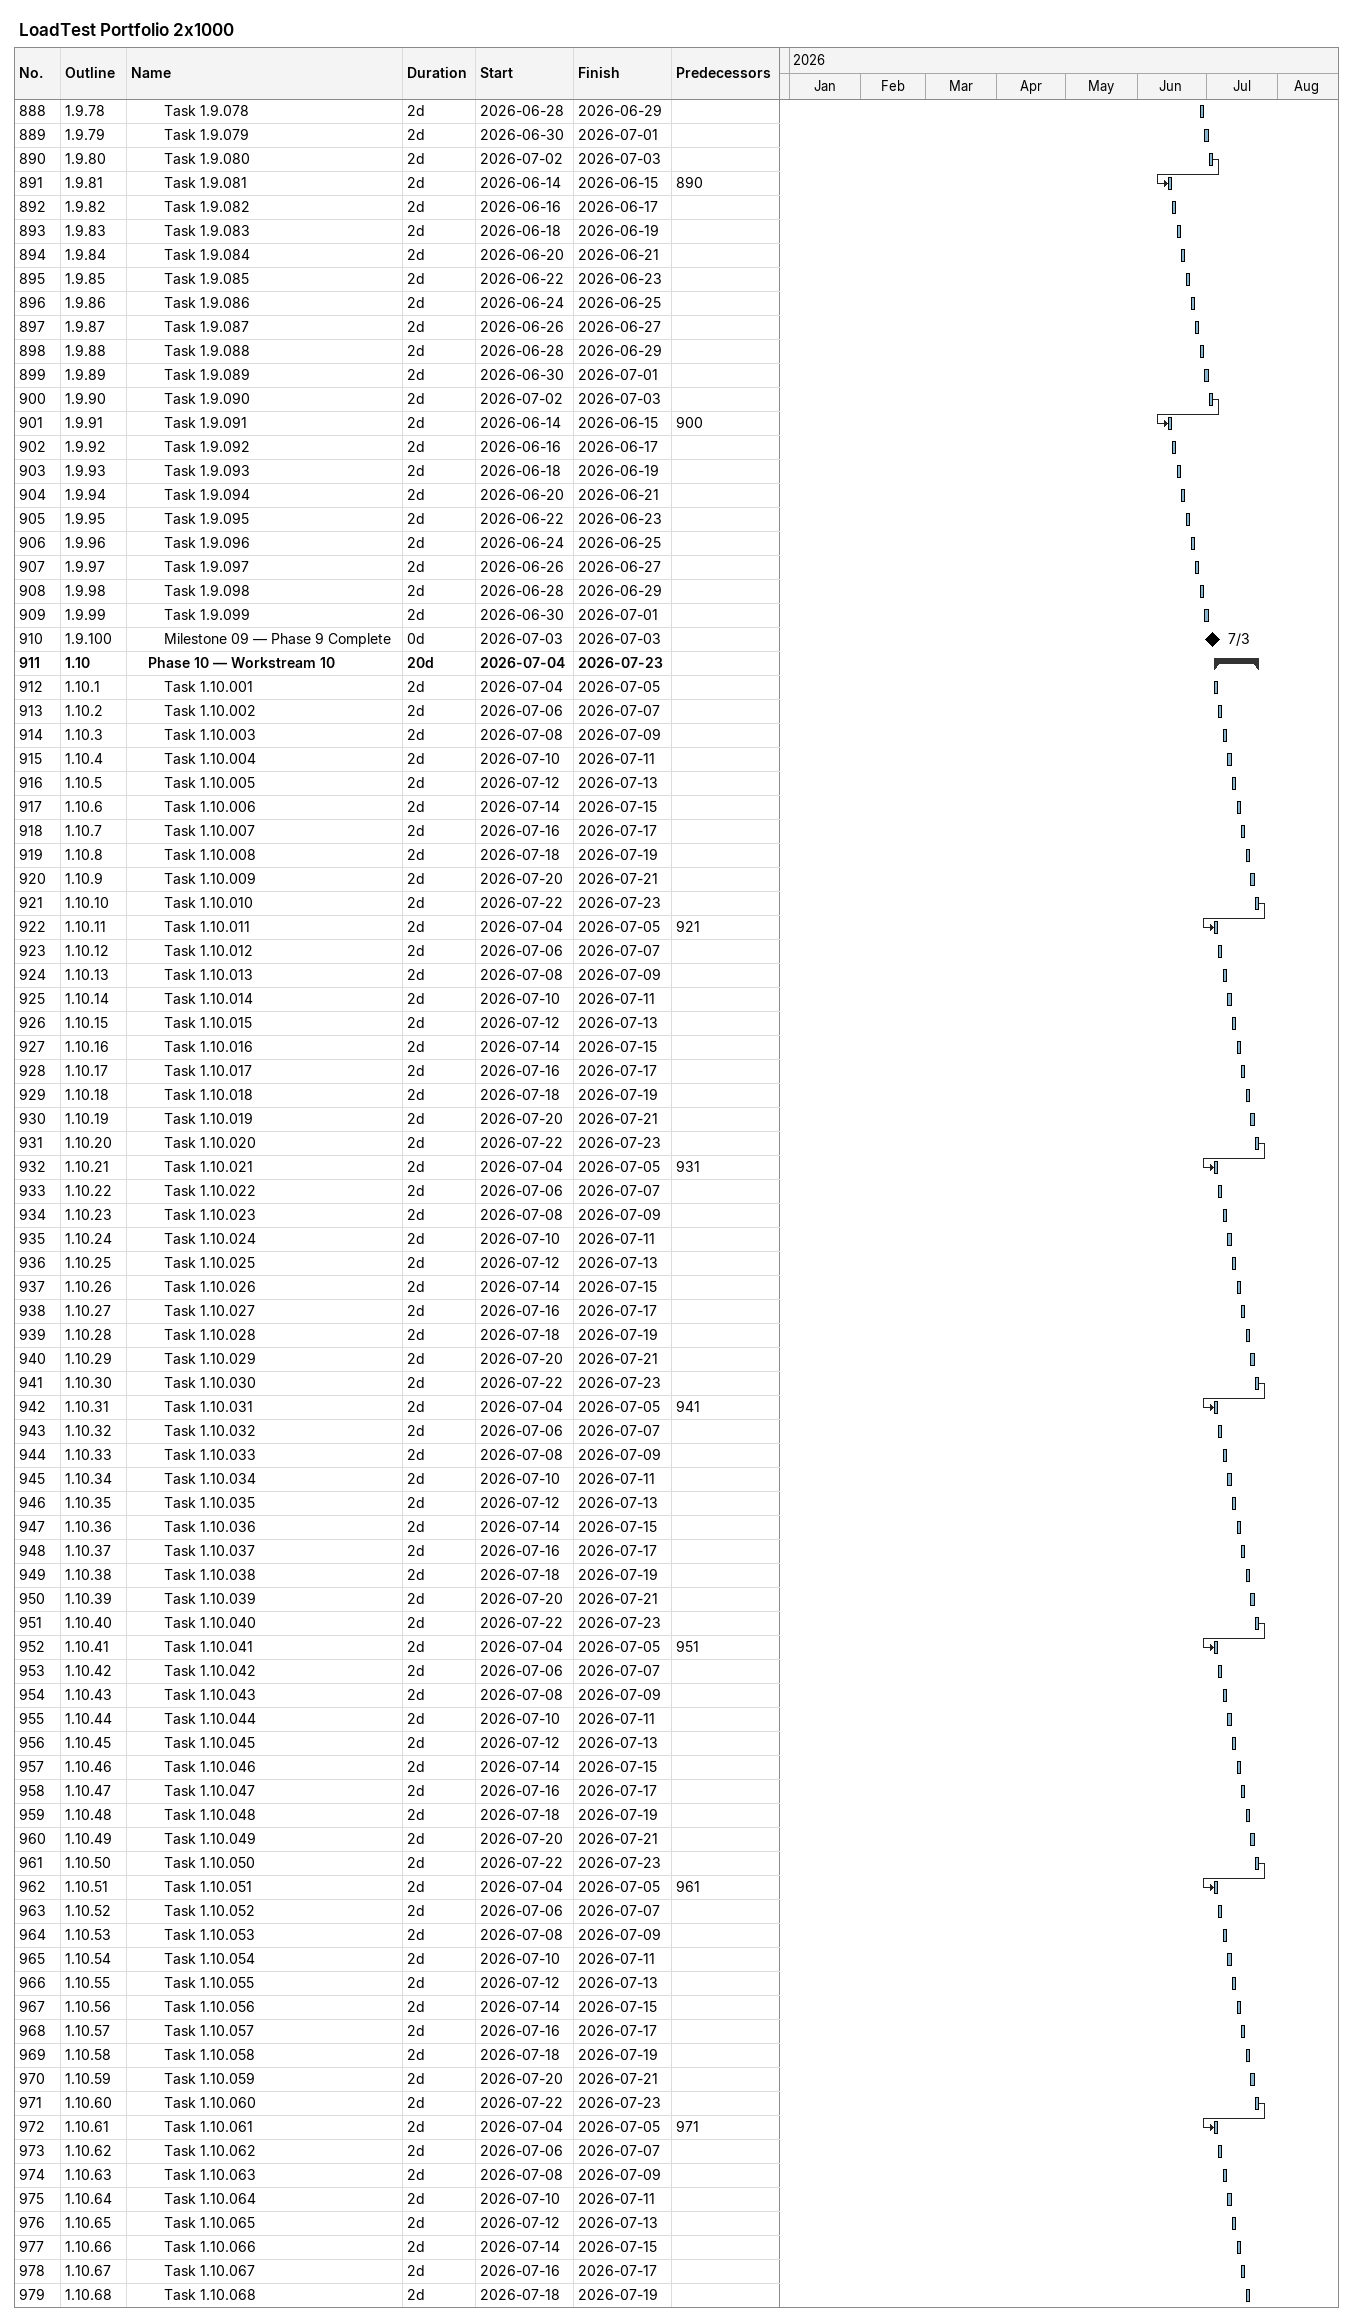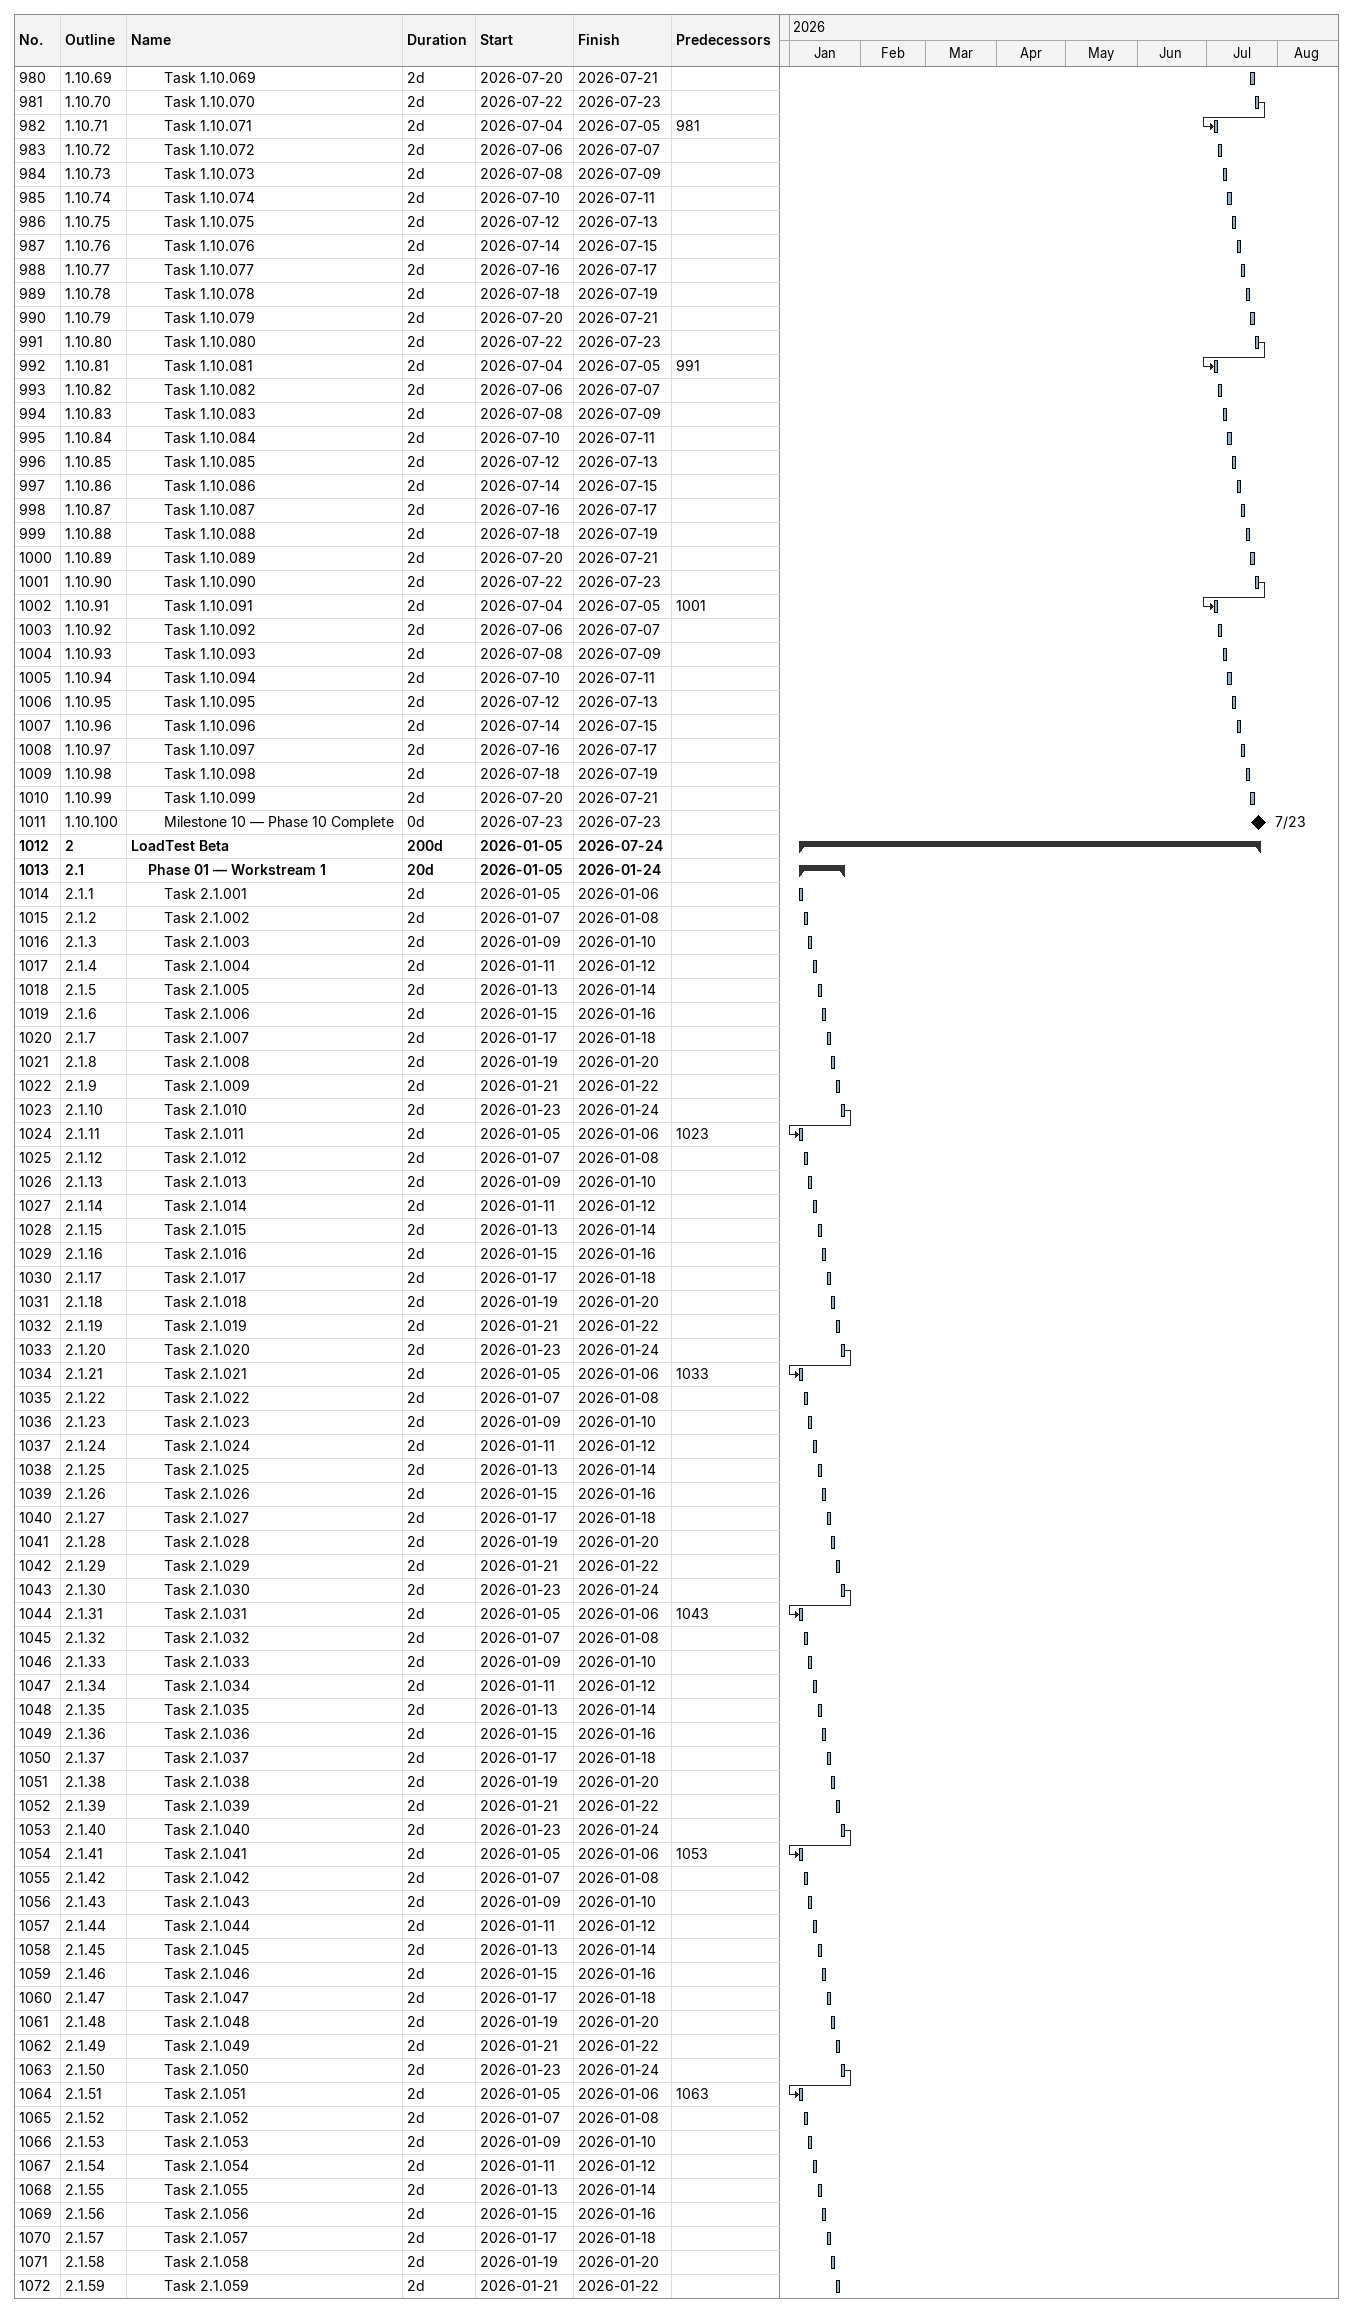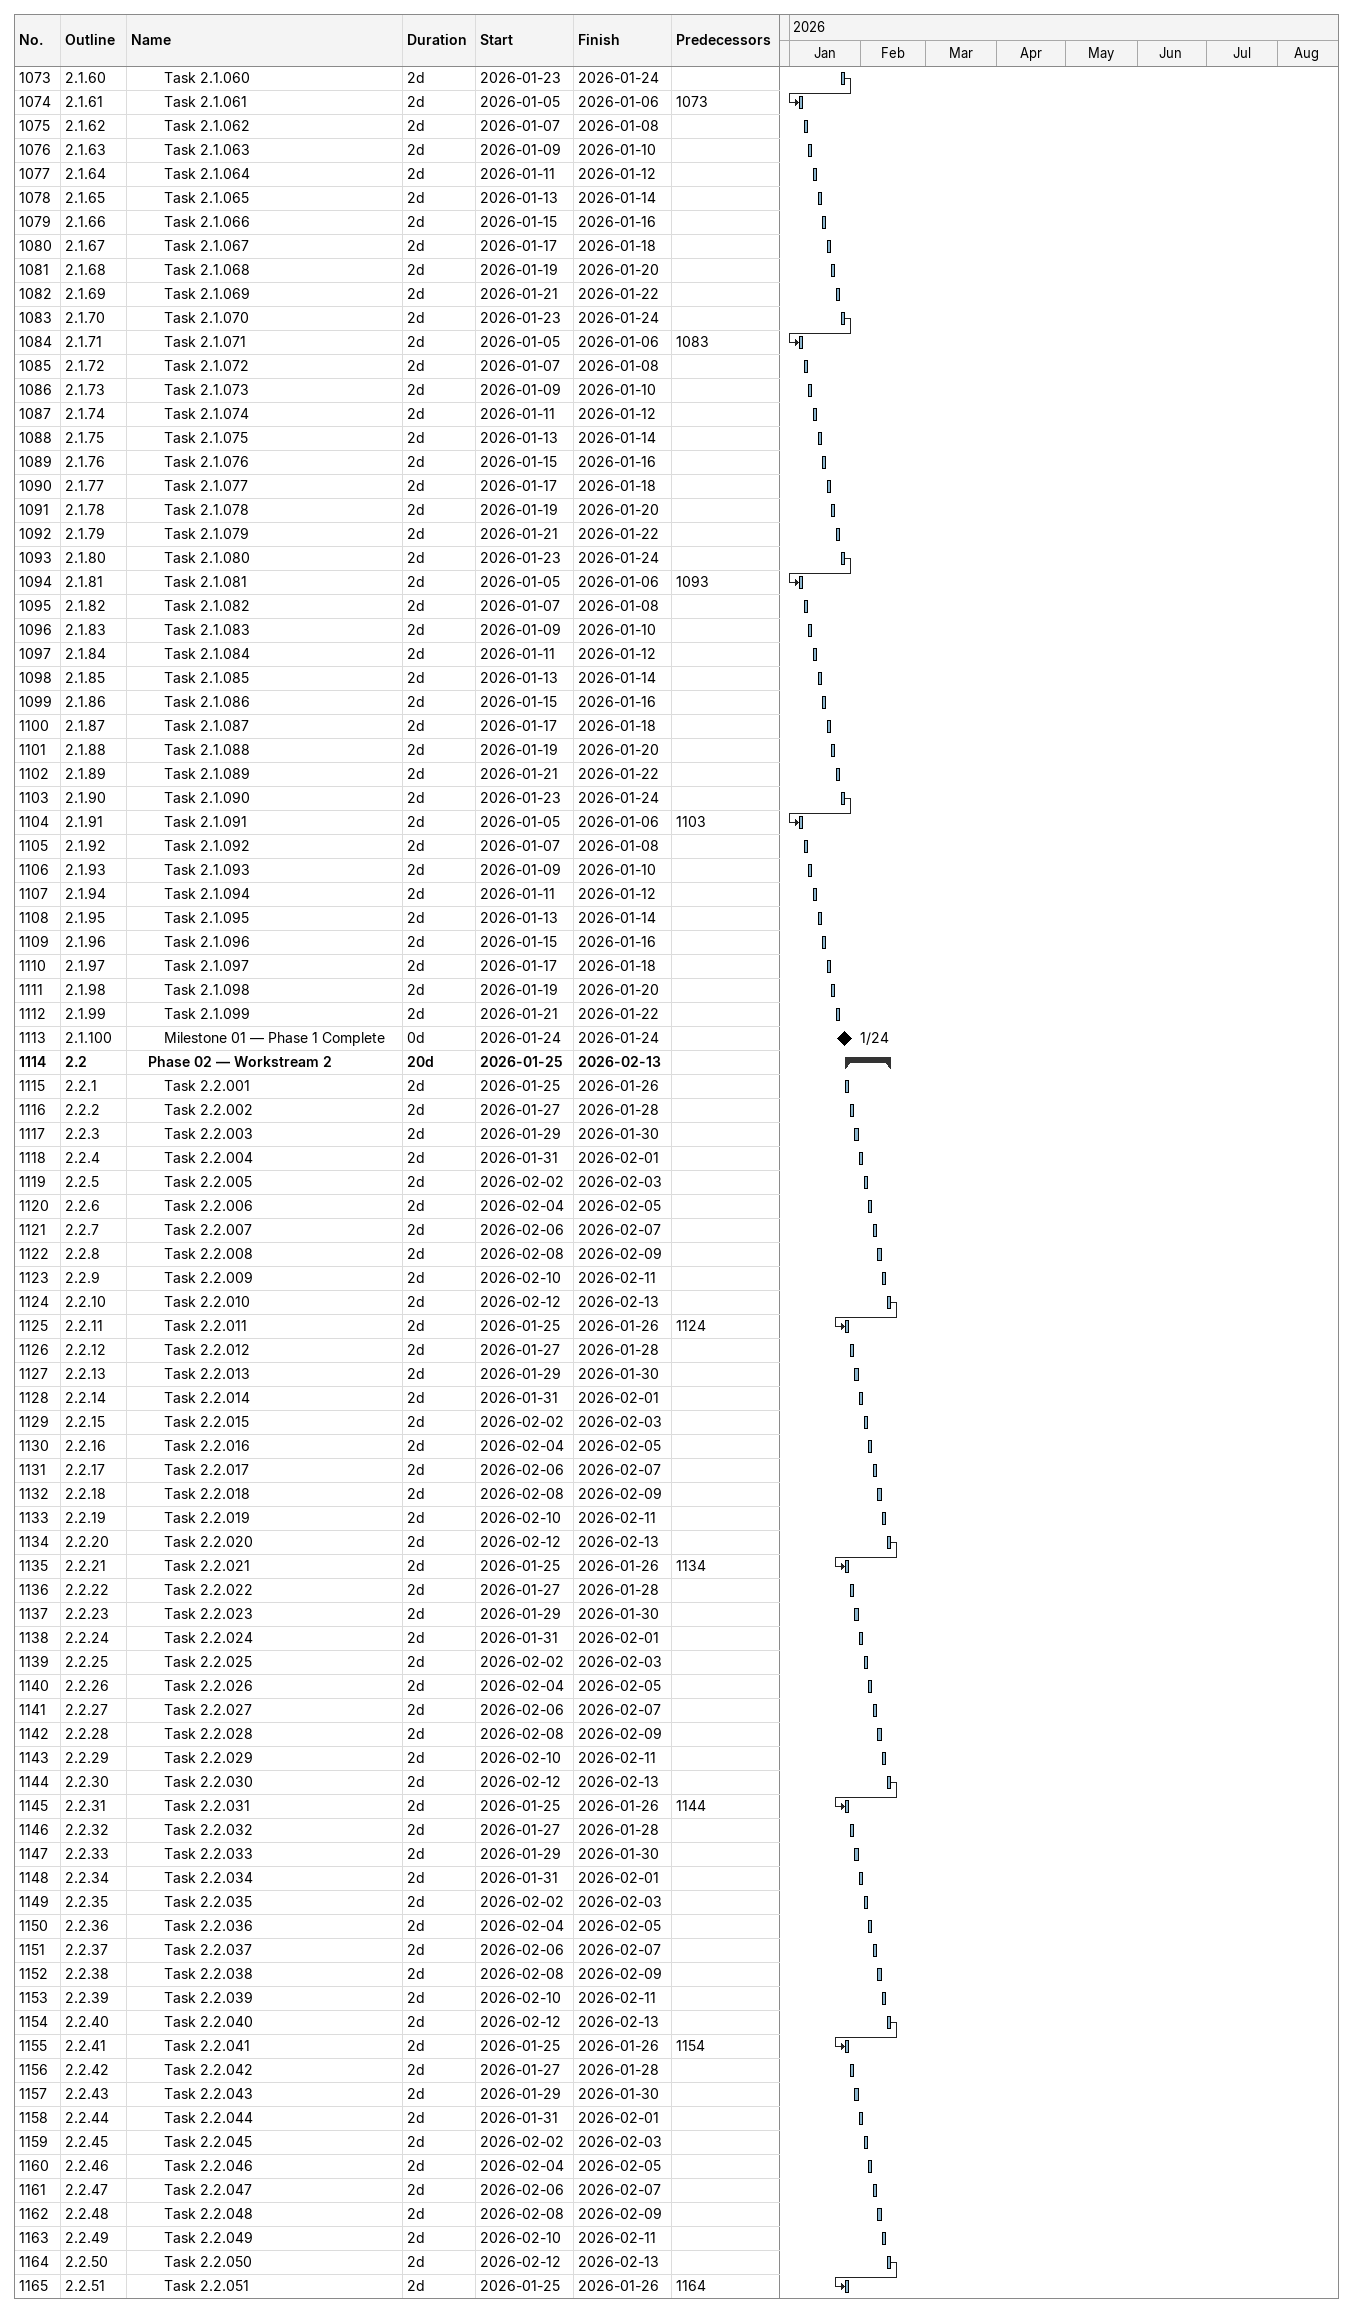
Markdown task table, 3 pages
LoadTest Portfolio 2x1000

| ID | WBS | Task | Duration | Start | Finish | Predecessors |
|---|---|---|---|---|---|---|
| 888 | 1.9.78 | Task 1.9.078 | 2d | 2026-06-28 | 2026-06-29 |  |
| 889 | 1.9.79 | Task 1.9.079 | 2d | 2026-06-30 | 2026-07-01 |  |
| 890 | 1.9.80 | Task 1.9.080 | 2d | 2026-07-02 | 2026-07-03 |  |
| 891 | 1.9.81 | Task 1.9.081 | 2d | 2026-06-14 | 2026-06-15 | 890 |
| 892 | 1.9.82 | Task 1.9.082 | 2d | 2026-06-16 | 2026-06-17 |  |
| 893 | 1.9.83 | Task 1.9.083 | 2d | 2026-06-18 | 2026-06-19 |  |
| 894 | 1.9.84 | Task 1.9.084 | 2d | 2026-06-20 | 2026-06-21 |  |
| 895 | 1.9.85 | Task 1.9.085 | 2d | 2026-06-22 | 2026-06-23 |  |
| 896 | 1.9.86 | Task 1.9.086 | 2d | 2026-06-24 | 2026-06-25 |  |
| 897 | 1.9.87 | Task 1.9.087 | 2d | 2026-06-26 | 2026-06-27 |  |
| 898 | 1.9.88 | Task 1.9.088 | 2d | 2026-06-28 | 2026-06-29 |  |
| 899 | 1.9.89 | Task 1.9.089 | 2d | 2026-06-30 | 2026-07-01 |  |
| 900 | 1.9.90 | Task 1.9.090 | 2d | 2026-07-02 | 2026-07-03 |  |
| 901 | 1.9.91 | Task 1.9.091 | 2d | 2026-06-14 | 2026-06-15 | 900 |
| 902 | 1.9.92 | Task 1.9.092 | 2d | 2026-06-16 | 2026-06-17 |  |
| 903 | 1.9.93 | Task 1.9.093 | 2d | 2026-06-18 | 2026-06-19 |  |
| 904 | 1.9.94 | Task 1.9.094 | 2d | 2026-06-20 | 2026-06-21 |  |
| 905 | 1.9.95 | Task 1.9.095 | 2d | 2026-06-22 | 2026-06-23 |  |
| 906 | 1.9.96 | Task 1.9.096 | 2d | 2026-06-24 | 2026-06-25 |  |
| 907 | 1.9.97 | Task 1.9.097 | 2d | 2026-06-26 | 2026-06-27 |  |
| 908 | 1.9.98 | Task 1.9.098 | 2d | 2026-06-28 | 2026-06-29 |  |
| 909 | 1.9.99 | Task 1.9.099 | 2d | 2026-06-30 | 2026-07-01 |  |
| 910 | 1.9.100 | Milestone 09 — Phase 9 Complete | 0d | 2026-07-03 | 2026-07-03 |  |
| 911 | 1.10 | **Phase 10 — Workstream 10** | 20d | 2026-07-04 | 2026-07-23 |  |
| 912 | 1.10.1 | Task 1.10.001 | 2d | 2026-07-04 | 2026-07-05 |  |
| 913 | 1.10.2 | Task 1.10.002 | 2d | 2026-07-06 | 2026-07-07 |  |
| 914 | 1.10.3 | Task 1.10.003 | 2d | 2026-07-08 | 2026-07-09 |  |
| 915 | 1.10.4 | Task 1.10.004 | 2d | 2026-07-10 | 2026-07-11 |  |
| 916 | 1.10.5 | Task 1.10.005 | 2d | 2026-07-12 | 2026-07-13 |  |
| 917 | 1.10.6 | Task 1.10.006 | 2d | 2026-07-14 | 2026-07-15 |  |
| 918 | 1.10.7 | Task 1.10.007 | 2d | 2026-07-16 | 2026-07-17 |  |
| 919 | 1.10.8 | Task 1.10.008 | 2d | 2026-07-18 | 2026-07-19 |  |
| 920 | 1.10.9 | Task 1.10.009 | 2d | 2026-07-20 | 2026-07-21 |  |
| 921 | 1.10.10 | Task 1.10.010 | 2d | 2026-07-22 | 2026-07-23 |  |
| 922 | 1.10.11 | Task 1.10.011 | 2d | 2026-07-04 | 2026-07-05 | 921 |
| 923 | 1.10.12 | Task 1.10.012 | 2d | 2026-07-06 | 2026-07-07 |  |
| 924 | 1.10.13 | Task 1.10.013 | 2d | 2026-07-08 | 2026-07-09 |  |
| 925 | 1.10.14 | Task 1.10.014 | 2d | 2026-07-10 | 2026-07-11 |  |
| 926 | 1.10.15 | Task 1.10.015 | 2d | 2026-07-12 | 2026-07-13 |  |
| 927 | 1.10.16 | Task 1.10.016 | 2d | 2026-07-14 | 2026-07-15 |  |
| 928 | 1.10.17 | Task 1.10.017 | 2d | 2026-07-16 | 2026-07-17 |  |
| 929 | 1.10.18 | Task 1.10.018 | 2d | 2026-07-18 | 2026-07-19 |  |
| 930 | 1.10.19 | Task 1.10.019 | 2d | 2026-07-20 | 2026-07-21 |  |
| 931 | 1.10.20 | Task 1.10.020 | 2d | 2026-07-22 | 2026-07-23 |  |
| 932 | 1.10.21 | Task 1.10.021 | 2d | 2026-07-04 | 2026-07-05 | 931 |
| 933 | 1.10.22 | Task 1.10.022 | 2d | 2026-07-06 | 2026-07-07 |  |
| 934 | 1.10.23 | Task 1.10.023 | 2d | 2026-07-08 | 2026-07-09 |  |
| 935 | 1.10.24 | Task 1.10.024 | 2d | 2026-07-10 | 2026-07-11 |  |
| 936 | 1.10.25 | Task 1.10.025 | 2d | 2026-07-12 | 2026-07-13 |  |
| 937 | 1.10.26 | Task 1.10.026 | 2d | 2026-07-14 | 2026-07-15 |  |
| 938 | 1.10.27 | Task 1.10.027 | 2d | 2026-07-16 | 2026-07-17 |  |
| 939 | 1.10.28 | Task 1.10.028 | 2d | 2026-07-18 | 2026-07-19 |  |
| 940 | 1.10.29 | Task 1.10.029 | 2d | 2026-07-20 | 2026-07-21 |  |
| 941 | 1.10.30 | Task 1.10.030 | 2d | 2026-07-22 | 2026-07-23 |  |
| 942 | 1.10.31 | Task 1.10.031 | 2d | 2026-07-04 | 2026-07-05 | 941 |
| 943 | 1.10.32 | Task 1.10.032 | 2d | 2026-07-06 | 2026-07-07 |  |
| 944 | 1.10.33 | Task 1.10.033 | 2d | 2026-07-08 | 2026-07-09 |  |
| 945 | 1.10.34 | Task 1.10.034 | 2d | 2026-07-10 | 2026-07-11 |  |
| 946 | 1.10.35 | Task 1.10.035 | 2d | 2026-07-12 | 2026-07-13 |  |
| 947 | 1.10.36 | Task 1.10.036 | 2d | 2026-07-14 | 2026-07-15 |  |
| 948 | 1.10.37 | Task 1.10.037 | 2d | 2026-07-16 | 2026-07-17 |  |
| 949 | 1.10.38 | Task 1.10.038 | 2d | 2026-07-18 | 2026-07-19 |  |
| 950 | 1.10.39 | Task 1.10.039 | 2d | 2026-07-20 | 2026-07-21 |  |
| 951 | 1.10.40 | Task 1.10.040 | 2d | 2026-07-22 | 2026-07-23 |  |
| 952 | 1.10.41 | Task 1.10.041 | 2d | 2026-07-04 | 2026-07-05 | 951 |
| 953 | 1.10.42 | Task 1.10.042 | 2d | 2026-07-06 | 2026-07-07 |  |
| 954 | 1.10.43 | Task 1.10.043 | 2d | 2026-07-08 | 2026-07-09 |  |
| 955 | 1.10.44 | Task 1.10.044 | 2d | 2026-07-10 | 2026-07-11 |  |
| 956 | 1.10.45 | Task 1.10.045 | 2d | 2026-07-12 | 2026-07-13 |  |
| 957 | 1.10.46 | Task 1.10.046 | 2d | 2026-07-14 | 2026-07-15 |  |
| 958 | 1.10.47 | Task 1.10.047 | 2d | 2026-07-16 | 2026-07-17 |  |
| 959 | 1.10.48 | Task 1.10.048 | 2d | 2026-07-18 | 2026-07-19 |  |
| 960 | 1.10.49 | Task 1.10.049 | 2d | 2026-07-20 | 2026-07-21 |  |
| 961 | 1.10.50 | Task 1.10.050 | 2d | 2026-07-22 | 2026-07-23 |  |
| 962 | 1.10.51 | Task 1.10.051 | 2d | 2026-07-04 | 2026-07-05 | 961 |
| 963 | 1.10.52 | Task 1.10.052 | 2d | 2026-07-06 | 2026-07-07 |  |
| 964 | 1.10.53 | Task 1.10.053 | 2d | 2026-07-08 | 2026-07-09 |  |
| 965 | 1.10.54 | Task 1.10.054 | 2d | 2026-07-10 | 2026-07-11 |  |
| 966 | 1.10.55 | Task 1.10.055 | 2d | 2026-07-12 | 2026-07-13 |  |
| 967 | 1.10.56 | Task 1.10.056 | 2d | 2026-07-14 | 2026-07-15 |  |
| 968 | 1.10.57 | Task 1.10.057 | 2d | 2026-07-16 | 2026-07-17 |  |
| 969 | 1.10.58 | Task 1.10.058 | 2d | 2026-07-18 | 2026-07-19 |  |
| 970 | 1.10.59 | Task 1.10.059 | 2d | 2026-07-20 | 2026-07-21 |  |
| 971 | 1.10.60 | Task 1.10.060 | 2d | 2026-07-22 | 2026-07-23 |  |
| 972 | 1.10.61 | Task 1.10.061 | 2d | 2026-07-04 | 2026-07-05 | 971 |
| 973 | 1.10.62 | Task 1.10.062 | 2d | 2026-07-06 | 2026-07-07 |  |
| 974 | 1.10.63 | Task 1.10.063 | 2d | 2026-07-08 | 2026-07-09 |  |
| 975 | 1.10.64 | Task 1.10.064 | 2d | 2026-07-10 | 2026-07-11 |  |
| 976 | 1.10.65 | Task 1.10.065 | 2d | 2026-07-12 | 2026-07-13 |  |
| 977 | 1.10.66 | Task 1.10.066 | 2d | 2026-07-14 | 2026-07-15 |  |
| 978 | 1.10.67 | Task 1.10.067 | 2d | 2026-07-16 | 2026-07-17 |  |
| 979 | 1.10.68 | Task 1.10.068 | 2d | 2026-07-18 | 2026-07-19 |  |
| 980 | 1.10.69 | Task 1.10.069 | 2d | 2026-07-20 | 2026-07-21 |  |
| 981 | 1.10.70 | Task 1.10.070 | 2d | 2026-07-22 | 2026-07-23 |  |
| 982 | 1.10.71 | Task 1.10.071 | 2d | 2026-07-04 | 2026-07-05 | 981 |
| 983 | 1.10.72 | Task 1.10.072 | 2d | 2026-07-06 | 2026-07-07 |  |
| 984 | 1.10.73 | Task 1.10.073 | 2d | 2026-07-08 | 2026-07-09 |  |
| 985 | 1.10.74 | Task 1.10.074 | 2d | 2026-07-10 | 2026-07-11 |  |
| 986 | 1.10.75 | Task 1.10.075 | 2d | 2026-07-12 | 2026-07-13 |  |
| 987 | 1.10.76 | Task 1.10.076 | 2d | 2026-07-14 | 2026-07-15 |  |
| 988 | 1.10.77 | Task 1.10.077 | 2d | 2026-07-16 | 2026-07-17 |  |
| 989 | 1.10.78 | Task 1.10.078 | 2d | 2026-07-18 | 2026-07-19 |  |
| 990 | 1.10.79 | Task 1.10.079 | 2d | 2026-07-20 | 2026-07-21 |  |
| 991 | 1.10.80 | Task 1.10.080 | 2d | 2026-07-22 | 2026-07-23 |  |
| 992 | 1.10.81 | Task 1.10.081 | 2d | 2026-07-04 | 2026-07-05 | 991 |
| 993 | 1.10.82 | Task 1.10.082 | 2d | 2026-07-06 | 2026-07-07 |  |
| 994 | 1.10.83 | Task 1.10.083 | 2d | 2026-07-08 | 2026-07-09 |  |
| 995 | 1.10.84 | Task 1.10.084 | 2d | 2026-07-10 | 2026-07-11 |  |
| 996 | 1.10.85 | Task 1.10.085 | 2d | 2026-07-12 | 2026-07-13 |  |
| 997 | 1.10.86 | Task 1.10.086 | 2d | 2026-07-14 | 2026-07-15 |  |
| 998 | 1.10.87 | Task 1.10.087 | 2d | 2026-07-16 | 2026-07-17 |  |
| 999 | 1.10.88 | Task 1.10.088 | 2d | 2026-07-18 | 2026-07-19 |  |
| 1000 | 1.10.89 | Task 1.10.089 | 2d | 2026-07-20 | 2026-07-21 |  |
| 1001 | 1.10.90 | Task 1.10.090 | 2d | 2026-07-22 | 2026-07-23 |  |
| 1002 | 1.10.91 | Task 1.10.091 | 2d | 2026-07-04 | 2026-07-05 | 1001 |
| 1003 | 1.10.92 | Task 1.10.092 | 2d | 2026-07-06 | 2026-07-07 |  |
| 1004 | 1.10.93 | Task 1.10.093 | 2d | 2026-07-08 | 2026-07-09 |  |
| 1005 | 1.10.94 | Task 1.10.094 | 2d | 2026-07-10 | 2026-07-11 |  |
| 1006 | 1.10.95 | Task 1.10.095 | 2d | 2026-07-12 | 2026-07-13 |  |
| 1007 | 1.10.96 | Task 1.10.096 | 2d | 2026-07-14 | 2026-07-15 |  |
| 1008 | 1.10.97 | Task 1.10.097 | 2d | 2026-07-16 | 2026-07-17 |  |
| 1009 | 1.10.98 | Task 1.10.098 | 2d | 2026-07-18 | 2026-07-19 |  |
| 1010 | 1.10.99 | Task 1.10.099 | 2d | 2026-07-20 | 2026-07-21 |  |
| 1011 | 1.10.100 | Milestone 10 — Phase 10 Complete | 0d | 2026-07-23 | 2026-07-23 |  |
| 1012 | 2 | **LoadTest Beta** | 200d | 2026-01-05 | 2026-07-24 |  |
| 1013 | 2.1 | **Phase 01 — Workstream 1** | 20d | 2026-01-05 | 2026-01-24 |  |
| 1014 | 2.1.1 | Task 2.1.001 | 2d | 2026-01-05 | 2026-01-06 |  |
| 1015 | 2.1.2 | Task 2.1.002 | 2d | 2026-01-07 | 2026-01-08 |  |
| 1016 | 2.1.3 | Task 2.1.003 | 2d | 2026-01-09 | 2026-01-10 |  |
| 1017 | 2.1.4 | Task 2.1.004 | 2d | 2026-01-11 | 2026-01-12 |  |
| 1018 | 2.1.5 | Task 2.1.005 | 2d | 2026-01-13 | 2026-01-14 |  |
| 1019 | 2.1.6 | Task 2.1.006 | 2d | 2026-01-15 | 2026-01-16 |  |
| 1020 | 2.1.7 | Task 2.1.007 | 2d | 2026-01-17 | 2026-01-18 |  |
| 1021 | 2.1.8 | Task 2.1.008 | 2d | 2026-01-19 | 2026-01-20 |  |
| 1022 | 2.1.9 | Task 2.1.009 | 2d | 2026-01-21 | 2026-01-22 |  |
| 1023 | 2.1.10 | Task 2.1.010 | 2d | 2026-01-23 | 2026-01-24 |  |
| 1024 | 2.1.11 | Task 2.1.011 | 2d | 2026-01-05 | 2026-01-06 | 1023 |
| 1025 | 2.1.12 | Task 2.1.012 | 2d | 2026-01-07 | 2026-01-08 |  |
| 1026 | 2.1.13 | Task 2.1.013 | 2d | 2026-01-09 | 2026-01-10 |  |
| 1027 | 2.1.14 | Task 2.1.014 | 2d | 2026-01-11 | 2026-01-12 |  |
| 1028 | 2.1.15 | Task 2.1.015 | 2d | 2026-01-13 | 2026-01-14 |  |
| 1029 | 2.1.16 | Task 2.1.016 | 2d | 2026-01-15 | 2026-01-16 |  |
| 1030 | 2.1.17 | Task 2.1.017 | 2d | 2026-01-17 | 2026-01-18 |  |
| 1031 | 2.1.18 | Task 2.1.018 | 2d | 2026-01-19 | 2026-01-20 |  |
| 1032 | 2.1.19 | Task 2.1.019 | 2d | 2026-01-21 | 2026-01-22 |  |
| 1033 | 2.1.20 | Task 2.1.020 | 2d | 2026-01-23 | 2026-01-24 |  |
| 1034 | 2.1.21 | Task 2.1.021 | 2d | 2026-01-05 | 2026-01-06 | 1033 |
| 1035 | 2.1.22 | Task 2.1.022 | 2d | 2026-01-07 | 2026-01-08 |  |
| 1036 | 2.1.23 | Task 2.1.023 | 2d | 2026-01-09 | 2026-01-10 |  |
| 1037 | 2.1.24 | Task 2.1.024 | 2d | 2026-01-11 | 2026-01-12 |  |
| 1038 | 2.1.25 | Task 2.1.025 | 2d | 2026-01-13 | 2026-01-14 |  |
| 1039 | 2.1.26 | Task 2.1.026 | 2d | 2026-01-15 | 2026-01-16 |  |
| 1040 | 2.1.27 | Task 2.1.027 | 2d | 2026-01-17 | 2026-01-18 |  |
| 1041 | 2.1.28 | Task 2.1.028 | 2d | 2026-01-19 | 2026-01-20 |  |
| 1042 | 2.1.29 | Task 2.1.029 | 2d | 2026-01-21 | 2026-01-22 |  |
| 1043 | 2.1.30 | Task 2.1.030 | 2d | 2026-01-23 | 2026-01-24 |  |
| 1044 | 2.1.31 | Task 2.1.031 | 2d | 2026-01-05 | 2026-01-06 | 1043 |
| 1045 | 2.1.32 | Task 2.1.032 | 2d | 2026-01-07 | 2026-01-08 |  |
| 1046 | 2.1.33 | Task 2.1.033 | 2d | 2026-01-09 | 2026-01-10 |  |
| 1047 | 2.1.34 | Task 2.1.034 | 2d | 2026-01-11 | 2026-01-12 |  |
| 1048 | 2.1.35 | Task 2.1.035 | 2d | 2026-01-13 | 2026-01-14 |  |
| 1049 | 2.1.36 | Task 2.1.036 | 2d | 2026-01-15 | 2026-01-16 |  |
| 1050 | 2.1.37 | Task 2.1.037 | 2d | 2026-01-17 | 2026-01-18 |  |
| 1051 | 2.1.38 | Task 2.1.038 | 2d | 2026-01-19 | 2026-01-20 |  |
| 1052 | 2.1.39 | Task 2.1.039 | 2d | 2026-01-21 | 2026-01-22 |  |
| 1053 | 2.1.40 | Task 2.1.040 | 2d | 2026-01-23 | 2026-01-24 |  |
| 1054 | 2.1.41 | Task 2.1.041 | 2d | 2026-01-05 | 2026-01-06 | 1053 |
| 1055 | 2.1.42 | Task 2.1.042 | 2d | 2026-01-07 | 2026-01-08 |  |
| 1056 | 2.1.43 | Task 2.1.043 | 2d | 2026-01-09 | 2026-01-10 |  |
| 1057 | 2.1.44 | Task 2.1.044 | 2d | 2026-01-11 | 2026-01-12 |  |
| 1058 | 2.1.45 | Task 2.1.045 | 2d | 2026-01-13 | 2026-01-14 |  |
| 1059 | 2.1.46 | Task 2.1.046 | 2d | 2026-01-15 | 2026-01-16 |  |
| 1060 | 2.1.47 | Task 2.1.047 | 2d | 2026-01-17 | 2026-01-18 |  |
| 1061 | 2.1.48 | Task 2.1.048 | 2d | 2026-01-19 | 2026-01-20 |  |
| 1062 | 2.1.49 | Task 2.1.049 | 2d | 2026-01-21 | 2026-01-22 |  |
| 1063 | 2.1.50 | Task 2.1.050 | 2d | 2026-01-23 | 2026-01-24 |  |
| 1064 | 2.1.51 | Task 2.1.051 | 2d | 2026-01-05 | 2026-01-06 | 1063 |
| 1065 | 2.1.52 | Task 2.1.052 | 2d | 2026-01-07 | 2026-01-08 |  |
| 1066 | 2.1.53 | Task 2.1.053 | 2d | 2026-01-09 | 2026-01-10 |  |
| 1067 | 2.1.54 | Task 2.1.054 | 2d | 2026-01-11 | 2026-01-12 |  |
| 1068 | 2.1.55 | Task 2.1.055 | 2d | 2026-01-13 | 2026-01-14 |  |
| 1069 | 2.1.56 | Task 2.1.056 | 2d | 2026-01-15 | 2026-01-16 |  |
| 1070 | 2.1.57 | Task 2.1.057 | 2d | 2026-01-17 | 2026-01-18 |  |
| 1071 | 2.1.58 | Task 2.1.058 | 2d | 2026-01-19 | 2026-01-20 |  |
| 1072 | 2.1.59 | Task 2.1.059 | 2d | 2026-01-21 | 2026-01-22 |  |
| 1073 | 2.1.60 | Task 2.1.060 | 2d | 2026-01-23 | 2026-01-24 |  |
| 1074 | 2.1.61 | Task 2.1.061 | 2d | 2026-01-05 | 2026-01-06 | 1073 |
| 1075 | 2.1.62 | Task 2.1.062 | 2d | 2026-01-07 | 2026-01-08 |  |
| 1076 | 2.1.63 | Task 2.1.063 | 2d | 2026-01-09 | 2026-01-10 |  |
| 1077 | 2.1.64 | Task 2.1.064 | 2d | 2026-01-11 | 2026-01-12 |  |
| 1078 | 2.1.65 | Task 2.1.065 | 2d | 2026-01-13 | 2026-01-14 |  |
| 1079 | 2.1.66 | Task 2.1.066 | 2d | 2026-01-15 | 2026-01-16 |  |
| 1080 | 2.1.67 | Task 2.1.067 | 2d | 2026-01-17 | 2026-01-18 |  |
| 1081 | 2.1.68 | Task 2.1.068 | 2d | 2026-01-19 | 2026-01-20 |  |
| 1082 | 2.1.69 | Task 2.1.069 | 2d | 2026-01-21 | 2026-01-22 |  |
| 1083 | 2.1.70 | Task 2.1.070 | 2d | 2026-01-23 | 2026-01-24 |  |
| 1084 | 2.1.71 | Task 2.1.071 | 2d | 2026-01-05 | 2026-01-06 | 1083 |
| 1085 | 2.1.72 | Task 2.1.072 | 2d | 2026-01-07 | 2026-01-08 |  |
| 1086 | 2.1.73 | Task 2.1.073 | 2d | 2026-01-09 | 2026-01-10 |  |
| 1087 | 2.1.74 | Task 2.1.074 | 2d | 2026-01-11 | 2026-01-12 |  |
| 1088 | 2.1.75 | Task 2.1.075 | 2d | 2026-01-13 | 2026-01-14 |  |
| 1089 | 2.1.76 | Task 2.1.076 | 2d | 2026-01-15 | 2026-01-16 |  |
| 1090 | 2.1.77 | Task 2.1.077 | 2d | 2026-01-17 | 2026-01-18 |  |
| 1091 | 2.1.78 | Task 2.1.078 | 2d | 2026-01-19 | 2026-01-20 |  |
| 1092 | 2.1.79 | Task 2.1.079 | 2d | 2026-01-21 | 2026-01-22 |  |
| 1093 | 2.1.80 | Task 2.1.080 | 2d | 2026-01-23 | 2026-01-24 |  |
| 1094 | 2.1.81 | Task 2.1.081 | 2d | 2026-01-05 | 2026-01-06 | 1093 |
| 1095 | 2.1.82 | Task 2.1.082 | 2d | 2026-01-07 | 2026-01-08 |  |
| 1096 | 2.1.83 | Task 2.1.083 | 2d | 2026-01-09 | 2026-01-10 |  |
| 1097 | 2.1.84 | Task 2.1.084 | 2d | 2026-01-11 | 2026-01-12 |  |
| 1098 | 2.1.85 | Task 2.1.085 | 2d | 2026-01-13 | 2026-01-14 |  |
| 1099 | 2.1.86 | Task 2.1.086 | 2d | 2026-01-15 | 2026-01-16 |  |
| 1100 | 2.1.87 | Task 2.1.087 | 2d | 2026-01-17 | 2026-01-18 |  |
| 1101 | 2.1.88 | Task 2.1.088 | 2d | 2026-01-19 | 2026-01-20 |  |
| 1102 | 2.1.89 | Task 2.1.089 | 2d | 2026-01-21 | 2026-01-22 |  |
| 1103 | 2.1.90 | Task 2.1.090 | 2d | 2026-01-23 | 2026-01-24 |  |
| 1104 | 2.1.91 | Task 2.1.091 | 2d | 2026-01-05 | 2026-01-06 | 1103 |
| 1105 | 2.1.92 | Task 2.1.092 | 2d | 2026-01-07 | 2026-01-08 |  |
| 1106 | 2.1.93 | Task 2.1.093 | 2d | 2026-01-09 | 2026-01-10 |  |
| 1107 | 2.1.94 | Task 2.1.094 | 2d | 2026-01-11 | 2026-01-12 |  |
| 1108 | 2.1.95 | Task 2.1.095 | 2d | 2026-01-13 | 2026-01-14 |  |
| 1109 | 2.1.96 | Task 2.1.096 | 2d | 2026-01-15 | 2026-01-16 |  |
| 1110 | 2.1.97 | Task 2.1.097 | 2d | 2026-01-17 | 2026-01-18 |  |
| 1111 | 2.1.98 | Task 2.1.098 | 2d | 2026-01-19 | 2026-01-20 |  |
| 1112 | 2.1.99 | Task 2.1.099 | 2d | 2026-01-21 | 2026-01-22 |  |
| 1113 | 2.1.100 | Milestone 01 — Phase 1 Complete | 0d | 2026-01-24 | 2026-01-24 |  |
| 1114 | 2.2 | **Phase 02 — Workstream 2** | 20d | 2026-01-25 | 2026-02-13 |  |
| 1115 | 2.2.1 | Task 2.2.001 | 2d | 2026-01-25 | 2026-01-26 |  |
| 1116 | 2.2.2 | Task 2.2.002 | 2d | 2026-01-27 | 2026-01-28 |  |
| 1117 | 2.2.3 | Task 2.2.003 | 2d | 2026-01-29 | 2026-01-30 |  |
| 1118 | 2.2.4 | Task 2.2.004 | 2d | 2026-01-31 | 2026-02-01 |  |
| 1119 | 2.2.5 | Task 2.2.005 | 2d | 2026-02-02 | 2026-02-03 |  |
| 1120 | 2.2.6 | Task 2.2.006 | 2d | 2026-02-04 | 2026-02-05 |  |
| 1121 | 2.2.7 | Task 2.2.007 | 2d | 2026-02-06 | 2026-02-07 |  |
| 1122 | 2.2.8 | Task 2.2.008 | 2d | 2026-02-08 | 2026-02-09 |  |
| 1123 | 2.2.9 | Task 2.2.009 | 2d | 2026-02-10 | 2026-02-11 |  |
| 1124 | 2.2.10 | Task 2.2.010 | 2d | 2026-02-12 | 2026-02-13 |  |
| 1125 | 2.2.11 | Task 2.2.011 | 2d | 2026-01-25 | 2026-01-26 | 1124 |
| 1126 | 2.2.12 | Task 2.2.012 | 2d | 2026-01-27 | 2026-01-28 |  |
| 1127 | 2.2.13 | Task 2.2.013 | 2d | 2026-01-29 | 2026-01-30 |  |
| 1128 | 2.2.14 | Task 2.2.014 | 2d | 2026-01-31 | 2026-02-01 |  |
| 1129 | 2.2.15 | Task 2.2.015 | 2d | 2026-02-02 | 2026-02-03 |  |
| 1130 | 2.2.16 | Task 2.2.016 | 2d | 2026-02-04 | 2026-02-05 |  |
| 1131 | 2.2.17 | Task 2.2.017 | 2d | 2026-02-06 | 2026-02-07 |  |
| 1132 | 2.2.18 | Task 2.2.018 | 2d | 2026-02-08 | 2026-02-09 |  |
| 1133 | 2.2.19 | Task 2.2.019 | 2d | 2026-02-10 | 2026-02-11 |  |
| 1134 | 2.2.20 | Task 2.2.020 | 2d | 2026-02-12 | 2026-02-13 |  |
| 1135 | 2.2.21 | Task 2.2.021 | 2d | 2026-01-25 | 2026-01-26 | 1134 |
| 1136 | 2.2.22 | Task 2.2.022 | 2d | 2026-01-27 | 2026-01-28 |  |
| 1137 | 2.2.23 | Task 2.2.023 | 2d | 2026-01-29 | 2026-01-30 |  |
| 1138 | 2.2.24 | Task 2.2.024 | 2d | 2026-01-31 | 2026-02-01 |  |
| 1139 | 2.2.25 | Task 2.2.025 | 2d | 2026-02-02 | 2026-02-03 |  |
| 1140 | 2.2.26 | Task 2.2.026 | 2d | 2026-02-04 | 2026-02-05 |  |
| 1141 | 2.2.27 | Task 2.2.027 | 2d | 2026-02-06 | 2026-02-07 |  |
| 1142 | 2.2.28 | Task 2.2.028 | 2d | 2026-02-08 | 2026-02-09 |  |
| 1143 | 2.2.29 | Task 2.2.029 | 2d | 2026-02-10 | 2026-02-11 |  |
| 1144 | 2.2.30 | Task 2.2.030 | 2d | 2026-02-12 | 2026-02-13 |  |
| 1145 | 2.2.31 | Task 2.2.031 | 2d | 2026-01-25 | 2026-01-26 | 1144 |
| 1146 | 2.2.32 | Task 2.2.032 | 2d | 2026-01-27 | 2026-01-28 |  |
| 1147 | 2.2.33 | Task 2.2.033 | 2d | 2026-01-29 | 2026-01-30 |  |
| 1148 | 2.2.34 | Task 2.2.034 | 2d | 2026-01-31 | 2026-02-01 |  |
| 1149 | 2.2.35 | Task 2.2.035 | 2d | 2026-02-02 | 2026-02-03 |  |
| 1150 | 2.2.36 | Task 2.2.036 | 2d | 2026-02-04 | 2026-02-05 |  |
| 1151 | 2.2.37 | Task 2.2.037 | 2d | 2026-02-06 | 2026-02-07 |  |
| 1152 | 2.2.38 | Task 2.2.038 | 2d | 2026-02-08 | 2026-02-09 |  |
| 1153 | 2.2.39 | Task 2.2.039 | 2d | 2026-02-10 | 2026-02-11 |  |
| 1154 | 2.2.40 | Task 2.2.040 | 2d | 2026-02-12 | 2026-02-13 |  |
| 1155 | 2.2.41 | Task 2.2.041 | 2d | 2026-01-25 | 2026-01-26 | 1154 |
| 1156 | 2.2.42 | Task 2.2.042 | 2d | 2026-01-27 | 2026-01-28 |  |
| 1157 | 2.2.43 | Task 2.2.043 | 2d | 2026-01-29 | 2026-01-30 |  |
| 1158 | 2.2.44 | Task 2.2.044 | 2d | 2026-01-31 | 2026-02-01 |  |
| 1159 | 2.2.45 | Task 2.2.045 | 2d | 2026-02-02 | 2026-02-03 |  |
| 1160 | 2.2.46 | Task 2.2.046 | 2d | 2026-02-04 | 2026-02-05 |  |
| 1161 | 2.2.47 | Task 2.2.047 | 2d | 2026-02-06 | 2026-02-07 |  |
| 1162 | 2.2.48 | Task 2.2.048 | 2d | 2026-02-08 | 2026-02-09 |  |
| 1163 | 2.2.49 | Task 2.2.049 | 2d | 2026-02-10 | 2026-02-11 |  |
| 1164 | 2.2.50 | Task 2.2.050 | 2d | 2026-02-12 | 2026-02-13 |  |
| 1165 | 2.2.51 | Task 2.2.051 | 2d | 2026-01-25 | 2026-01-26 | 1164 |
